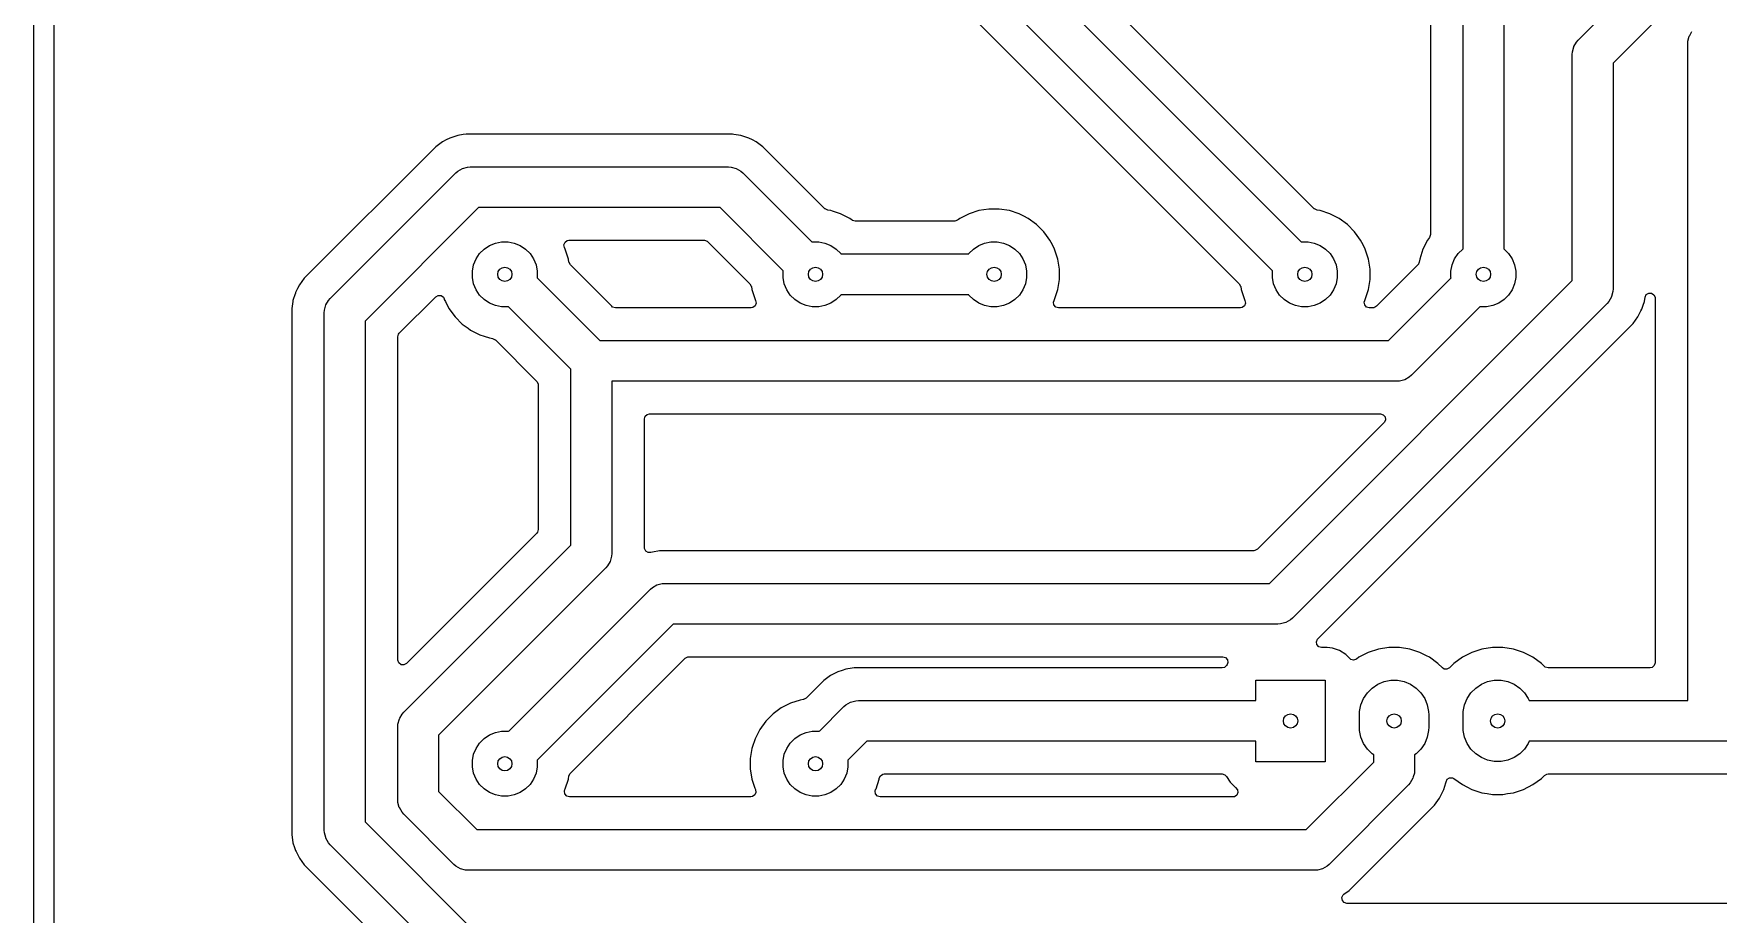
# Model space of a CAD drawing. Extents: x 20 to 124, y -124 to -20.
# Drawn here: x 20 to 61.31, y -100.66 to -79.07 of the extents above; entities that cross this region are included whole.
import ezdxf

# ---------------------------------------------------------------- set-up
doc = ezdxf.new("R2010")
doc.units = 0
doc.layers.add('BLACK', color=7, linetype='CONTINUOUS')
doc.layers.add('WHITE', color=7, linetype='CONTINUOUS')

msp = doc.modelspace()

# ---------------------------------------------------------------- linework, layer by layer
at = {"layer": 'BLACK', "linetype": 'CONTINUOUS'}
for p, q in [((20.5005, -85.810248), (20.5005, -20.6245)), ((57.878847, -79.228747), (70.301147, -66.806447)), ((70.568789, -67.953016), (58.7324, -79.789406)), ((54.2534, -75.488249), (54.2534, -83.996761)), ((55.0539, -84.34657), (55.0539, -75.5906)), ((56.0539, -75.797706), (56.0539, -84.34657)), ((51.405307, -83.362223), (45.298619, -77.255534)), ((44.4618, -77.550793), (51.086622, -84.175615)), ((50.379515, -84.882722), (43.608247, -78.111453)), ((42.969836, -78.605121), (49.566123, -85.201407)), ((57.772074, -79.388163), (57.835723, -79.277919)), ((57.835723, -79.277919), (57.835738, -79.277903)), ((57.835738, -79.277903), (57.878847, -79.228747)), ((60.5642, -79.3229), (60.568477, -79.257652)), ((60.5642, -95.42), (60.5642, -79.3229)), ((60.568477, -79.257637), (60.60226, -79.131558)), ((60.568477, -79.257652), (60.568477, -79.257637)), ((60.60226, -79.131558), (60.613752, -79.111653)), ((60.613752, -79.111653), (60.667523, -79.018519)), ((57.7324, -79.5823), (57.736677, -79.517052)), ((57.7324, -85.122093), (57.7324, -79.5823)), ((57.736677, -79.517037), (57.77046, -79.390958)), ((57.736677, -79.517052), (57.736677, -79.517037)), ((57.77046, -79.390958), (57.772074, -79.388163)), ((58.7324, -79.789406), (58.7324, -85.3292)), ((30.023888, -81.722413), (29.858278, -81.842736)), ((30.115085, -81.675946), (30.023888, -81.722413)), ((30.206274, -81.629482), (30.115084, -81.675945)), ((30.115084, -81.675945), (30.115085, -81.675946)), ((30.250852, -81.614997), (30.206274, -81.629482)), ((30.303623, -81.597851), (30.250852, -81.614997)), ((30.400963, -81.566223), (30.303623, -81.59785)), ((30.303623, -81.59785), (30.303623, -81.597851)), ((30.535753, -81.544874), (30.400963, -81.566223)), ((30.603148, -81.5342), (30.535753, -81.544874)), ((30.807852, -81.5342), (30.603148, -81.5342)), ((37.140952, -81.5342), (30.807852, -81.5342)), ((37.168595, -81.538578), (37.140952, -81.5342)), ((37.343135, -81.566222), (37.168595, -81.538578)), ((37.416603, -81.590094), (37.343135, -81.566222)), ((37.440476, -81.597851), (37.416603, -81.590094)), ((37.491115, -81.614304), (37.440476, -81.597851)), ((37.537823, -81.629481), (37.491115, -81.614304)), ((37.629012, -81.675945), (37.537823, -81.629481)), ((37.629014, -81.675946), (37.629012, -81.675945)), ((37.720211, -81.722413), (37.629014, -81.675946)), ((37.885819, -81.842734), (37.720211, -81.722413)), ((29.858278, -81.842736), (26.635636, -85.065378)), ((37.885821, -81.842736), (37.885819, -81.842734)), ((39.405308, -83.362223), (37.885821, -81.842736)), ((27.274047, -85.559047), (30.351947, -82.481147)), ((30.351947, -82.481147), (30.401103, -82.438038)), ((30.401103, -82.438038), (30.401119, -82.438023)), ((30.401119, -82.438023), (30.514158, -82.37276)), ((30.514158, -82.37276), (30.640237, -82.338977)), ((30.640237, -82.338977), (30.640252, -82.338977)), ((30.640252, -82.338977), (30.7055, -82.3347)), ((30.7055, -82.3347), (37.0386, -82.3347)), ((37.0386, -82.3347), (37.103848, -82.338977)), ((37.103848, -82.338977), (37.103863, -82.338977)), ((37.103863, -82.338977), (37.229942, -82.37276)), ((37.229942, -82.37276), (37.342981, -82.438023)), ((37.342981, -82.438023), (37.342996, -82.438038)), ((37.342996, -82.438038), (37.392153, -82.481147)), ((37.392153, -82.481147), (39.086621, -84.175615)), ((30.912606, -83.3347), (28.1276, -86.119706)), ((36.831494, -83.3347), (30.912606, -83.3347)), ((38.379515, -84.882721), (36.831494, -83.3347)), ((39.410455, -83.367085), (39.405308, -83.362223)), ((39.473589, -83.397015), (39.410455, -83.367085)), ((39.548683, -83.408909), (39.473589, -83.397015)), ((39.594118, -83.423672), (39.548683, -83.408909)), ((39.788279, -83.486759), (39.594118, -83.423672)), ((43.179114, -83.40891), (42.939516, -83.48676)), ((43.303526, -83.389205), (43.179114, -83.40891)), ((43.427938, -83.3695), (43.303526, -83.389205)), ((43.679862, -83.3695), (43.427938, -83.3695)), ((43.928679, -83.408909), (43.679862, -83.3695)), ((43.928685, -83.40891), (43.928679, -83.408909)), ((44.168283, -83.48676), (43.928685, -83.40891)), ((51.410454, -83.367085), (51.405307, -83.362223)), ((51.473589, -83.397015), (51.410454, -83.367085)), ((51.548683, -83.408909), (51.473589, -83.397015)), ((51.548685, -83.40891), (51.548683, -83.408909)), ((51.788279, -83.486759), (51.548685, -83.40891)), ((40.012745, -83.60113), (39.788279, -83.486759)), ((40.074262, -83.645824), (40.012745, -83.60113)), ((40.080099, -83.649815), (40.074262, -83.645824)), ((40.147138, -83.6695), (40.080099, -83.649815)), ((42.580662, -83.6695), (40.147138, -83.6695)), ((42.587742, -83.669298), (42.580662, -83.6695)), ((42.653546, -83.645818), (42.587742, -83.669298)), ((42.676701, -83.628995), (42.653546, -83.645818)), ((42.715054, -83.60113), (42.676701, -83.628995)), ((42.939516, -83.48676), (42.715054, -83.60113)), ((44.283565, -83.5455), (44.168283, -83.48676)), ((44.392745, -83.60113), (44.283565, -83.5455)), ((44.392747, -83.601131), (44.392745, -83.60113)), ((44.392748, -83.601132), (44.392747, -83.601131)), ((44.596549, -83.749201), (44.392748, -83.601132)), ((44.596554, -83.749205), (44.596549, -83.749201)), ((44.774694, -83.927345), (44.596554, -83.749205)), ((52.012745, -83.60113), (51.788279, -83.486759)), ((52.012747, -83.601131), (52.012745, -83.60113)), ((52.012748, -83.601132), (52.012747, -83.601131)), ((52.216549, -83.749201), (52.012748, -83.601132)), ((52.216554, -83.749205), (52.216549, -83.749201)), ((52.394694, -83.927345), (52.216554, -83.749205)), ((31.046385, -84.351592), (31.176783, -84.264463)), ((31.176783, -84.264463), (31.321672, -84.204448)), ((31.321672, -84.204448), (31.475486, -84.173852)), ((31.475486, -84.173852), (31.632314, -84.173852)), ((31.632314, -84.173852), (31.786128, -84.204448)), ((31.786128, -84.204448), (31.931017, -84.264463)), ((31.931017, -84.264463), (32.061415, -84.351592)), ((33.0038, -84.246825), (33.030076, -84.182085)), ((33.016696, -84.315495), (33.0038, -84.246825)), ((33.030076, -84.182085), (33.087183, -84.141828)), ((33.087183, -84.141828), (33.127181, -84.1352)), ((33.127181, -84.1352), (36.448553, -84.1352)), ((36.448553, -84.1352), (36.515592, -84.154885)), ((36.515592, -84.154885), (36.536234, -84.171519)), ((36.536234, -84.171519), (37.566123, -85.201408)), ((39.086621, -84.175615), (39.095486, -84.173852)), ((39.095486, -84.173852), (39.252314, -84.173852)), ((39.252314, -84.173852), (39.406128, -84.204448)), ((39.406128, -84.204448), (39.551017, -84.264463)), ((39.551017, -84.264463), (39.681415, -84.351592)), ((43.046385, -84.351592), (43.176783, -84.264463)), ((43.176783, -84.264463), (43.321672, -84.204448)), ((43.321672, -84.204448), (43.475486, -84.173852)), ((43.475486, -84.173852), (43.632314, -84.173852)), ((43.632314, -84.173852), (43.786128, -84.204448)), ((43.786128, -84.204448), (43.931017, -84.264463)), ((43.931017, -84.264463), (44.061415, -84.351592)), ((44.774698, -83.92735), (44.774694, -83.927345)), ((44.839135, -84.016041), (44.774698, -83.92735)), ((44.92277, -84.131155), (44.839135, -84.016041)), ((44.981707, -84.246825), (44.92277, -84.131155)), ((45.037139, -84.355616), (44.981707, -84.246825)), ((51.086622, -84.175615), (51.095486, -84.173852)), ((51.095486, -84.173852), (51.252314, -84.173852)), ((51.252314, -84.173852), (51.406128, -84.204448)), ((51.406128, -84.204448), (51.551017, -84.264463)), ((51.551017, -84.264463), (51.681415, -84.351592)), ((52.394698, -83.92735), (52.394694, -83.927345)), ((52.459135, -84.016041), (52.394698, -83.92735)), ((52.54277, -84.131155), (52.459135, -84.016041)), ((52.601707, -84.246825), (52.54277, -84.131155)), ((52.657139, -84.355616), (52.601707, -84.246825)), ((54.185032, -84.131151), (54.07066, -84.355618)), ((54.229718, -84.069646), (54.185032, -84.131151)), ((54.233715, -84.0638), (54.229718, -84.069646)), ((54.2534, -83.996761), (54.233715, -84.0638)), ((30.788348, -84.737772), (30.848363, -84.592883)), ((30.848363, -84.592883), (30.935492, -84.462485)), ((30.935492, -84.462485), (31.046385, -84.351592)), ((32.061415, -84.351592), (32.172308, -84.462485)), ((32.172308, -84.462485), (32.259437, -84.592883)), ((32.259437, -84.592883), (32.319452, -84.737772)), ((33.037141, -84.355621), (33.016696, -84.315495)), ((33.100112, -84.549428), (33.037141, -84.355621)), ((33.11499, -84.595214), (33.100112, -84.549428)), ((33.126883, -84.670306), (33.11499, -84.595214)), ((33.12819, -84.677267), (33.126883, -84.670306)), ((33.161675, -84.73859), (33.12819, -84.677267)), ((39.681415, -84.351592), (39.792308, -84.462485)), ((39.792308, -84.462485), (39.797329, -84.47)), ((39.797329, -84.47), (42.930471, -84.47)), ((42.930471, -84.47), (42.935492, -84.462485)), ((42.935492, -84.462485), (43.046385, -84.351592)), ((44.061415, -84.351592), (44.172308, -84.462485)), ((44.172308, -84.462485), (44.259437, -84.592883)), ((44.259437, -84.592883), (44.319452, -84.737772)), ((45.037139, -84.355618), (45.037139, -84.355616)), ((45.037141, -84.355621), (45.037139, -84.355618)), ((45.11499, -84.595215), (45.037141, -84.355621)), ((45.1544, -84.844038), (45.11499, -84.595215)), ((51.681415, -84.351592), (51.792308, -84.462485)), ((51.792308, -84.462485), (51.879437, -84.592883)), ((51.879437, -84.592883), (51.939452, -84.737772)), ((52.657139, -84.355618), (52.657139, -84.355616)), ((52.657141, -84.355621), (52.657139, -84.355618)), ((52.73499, -84.595215), (52.657141, -84.355621)), ((52.7744, -84.844038), (52.73499, -84.595215)), ((53.980915, -84.670309), (53.950985, -84.733443)), ((53.992809, -84.595217), (53.980915, -84.670309)), ((54.07066, -84.355618), (53.992809, -84.595217)), ((54.788348, -84.737772), (54.848363, -84.592883)), ((54.848363, -84.592883), (54.935492, -84.462485)), ((54.935492, -84.462485), (55.046385, -84.351592)), ((55.046385, -84.351592), (55.0539, -84.34657)), ((56.0539, -84.34657), (56.061415, -84.351592)), ((56.061415, -84.351592), (56.172308, -84.462485)), ((56.172308, -84.462485), (56.259437, -84.592883)), ((56.259437, -84.592883), (56.319452, -84.737772)), ((26.635636, -85.065378), (26.515313, -85.230988)), ((30.757752, -84.891586), (30.788348, -84.737772)), ((30.757752, -85.048414), (30.757752, -84.891586)), ((30.788348, -85.202228), (30.757752, -85.048414)), ((32.319452, -84.737772), (32.350048, -84.891586)), ((32.350048, -85.048414), (32.348284, -85.057278)), ((32.348284, -85.057278), (33.882607, -86.5916)), ((32.350048, -84.891586), (32.350048, -85.048414)), ((34.177866, -85.754781), (33.161675, -84.73859)), ((38.377752, -84.891586), (38.379515, -84.882721)), ((38.377752, -85.048414), (38.377752, -84.891586)), ((38.408348, -85.202228), (38.377752, -85.048414)), ((44.319452, -84.737772), (44.350048, -84.891586)), ((44.350048, -85.048414), (44.319452, -85.202228)), ((44.350048, -84.891586), (44.350048, -85.048414)), ((45.11499, -85.344785), (45.1544, -85.095962)), ((45.1544, -85.095962), (45.1544, -84.844038)), ((50.377752, -84.891586), (50.379515, -84.882722)), ((50.377752, -85.048414), (50.377752, -84.891586)), ((50.408348, -85.202228), (50.377752, -85.048414)), ((51.939452, -84.737772), (51.970048, -84.891586)), ((51.970048, -85.048414), (51.939452, -85.202228)), ((51.970048, -84.891586), (51.970048, -85.048414)), ((52.73499, -85.344785), (52.7744, -85.095962)), ((52.7744, -85.095962), (52.7744, -84.844038)), ((53.946123, -84.73859), (52.929934, -85.754781)), ((53.225194, -86.5916), (54.759515, -85.057278)), ((53.950985, -84.733443), (53.946123, -84.73859)), ((54.757752, -84.891586), (54.788348, -84.737772)), ((54.757752, -85.048414), (54.757752, -84.891586)), ((54.759515, -85.057278), (54.757752, -85.048414)), ((56.319452, -84.737772), (56.350048, -84.891586)), ((56.350048, -85.048414), (56.319452, -85.202228)), ((56.350048, -84.891586), (56.350048, -85.048414)), ((26.404237, -85.469219), (26.366818, -85.584383)), ((26.416837, -85.43044), (26.404237, -85.469219)), ((26.422381, -85.413376), (26.416837, -85.43044)), ((26.469501, -85.3209), (26.422381, -85.413376)), ((26.515313, -85.230988), (26.469501, -85.3209)), ((28.964414, -86.414969), (29.859977, -85.519406)), ((29.859977, -85.519406), (29.921298, -85.485923)), ((29.921298, -85.485923), (29.990989, -85.490907)), ((29.990989, -85.490907), (30.046923, -85.532779)), ((30.848363, -85.347117), (30.788348, -85.202228)), ((30.935492, -85.477515), (30.848363, -85.347117)), ((31.046385, -85.588408), (30.935492, -85.477515)), ((37.566123, -85.201408), (37.599608, -85.262731)), ((37.599608, -85.262731), (37.600915, -85.269689)), ((37.600915, -85.269689), (37.612809, -85.344783)), ((37.612809, -85.344783), (37.69066, -85.584383)), ((38.468363, -85.347117), (38.408348, -85.202228)), ((38.555492, -85.477515), (38.468363, -85.347117)), ((38.666385, -85.588408), (38.555492, -85.477515)), ((39.792308, -85.477515), (39.681415, -85.588408)), ((39.797329, -85.47), (39.792308, -85.477515)), ((42.930471, -85.47), (39.797329, -85.47)), ((42.935492, -85.477515), (42.930471, -85.47)), ((43.046385, -85.588408), (42.935492, -85.477515)), ((44.172308, -85.477515), (44.061415, -85.588408)), ((44.259437, -85.347117), (44.172308, -85.477515)), ((44.319452, -85.202228), (44.259437, -85.347117)), ((45.037141, -85.584379), (45.11499, -85.344785)), ((49.566123, -85.201407), (49.599608, -85.26273)), ((49.599608, -85.26273), (49.600915, -85.269689)), ((49.600915, -85.269689), (49.612809, -85.344782)), ((49.612809, -85.344782), (49.69066, -85.584383)), ((50.307794, -92.5467), (57.7324, -85.122093)), ((50.468363, -85.347117), (50.408348, -85.202228)), ((50.555492, -85.477515), (50.468363, -85.347117)), ((50.666385, -85.588408), (50.555492, -85.477515)), ((51.792308, -85.477515), (51.681415, -85.588408)), ((51.879437, -85.347117), (51.792308, -85.477515)), ((51.939452, -85.202228), (51.879437, -85.347117)), ((52.657141, -85.584379), (52.73499, -85.344785)), ((56.172308, -85.477515), (56.061415, -85.588408)), ((56.259437, -85.347117), (56.172308, -85.477515)), ((56.319452, -85.202228), (56.259437, -85.347117)), ((58.695578, -85.515923), (58.69434, -85.520542)), ((58.728123, -85.394463), (58.695578, -85.515923)), ((58.7324, -85.3292), (58.728123, -85.394447)), ((58.728123, -85.394447), (58.728123, -85.394463)), ((59.517227, -85.530505), (59.547156, -85.467371)), ((59.547156, -85.467371), (59.606468, -85.43044)), ((59.606468, -85.43044), (59.67633, -85.431438)), ((59.67633, -85.431438), (59.734563, -85.470048)), ((59.734563, -85.470048), (59.762677, -85.534011)), ((20.5005, -123.3755), (20.5005, -85.810248)), ((26.355057, -85.633734), (26.3271, -85.810248)), ((26.3271, -85.810248), (26.3271, -98.702751)), ((26.359122, -85.608069), (26.355057, -85.633734)), ((26.366818, -85.584383), (26.359122, -85.608069)), ((27.1276, -85.9126), (27.131877, -85.847352)), ((27.1276, -98.6004), (27.1276, -85.9126)), ((27.131877, -85.847337), (27.16566, -85.721258)), ((27.131877, -85.847352), (27.131877, -85.847337)), ((27.16566, -85.721258), (27.167188, -85.718611)), ((27.167188, -85.718611), (27.230923, -85.608219)), ((27.230923, -85.608219), (27.230938, -85.608203)), ((27.230938, -85.608203), (27.274047, -85.559047)), ((30.046923, -85.532779), (30.065585, -85.568766)), ((30.065585, -85.568766), (30.070658, -85.584378)), ((30.070658, -85.584378), (30.095807, -85.633735)), ((30.095807, -85.633735), (30.175988, -85.7911)), ((30.175988, -85.7911), (30.185032, -85.808848)), ((30.185032, -85.808848), (30.333101, -86.012649)), ((31.176783, -85.675537), (31.046385, -85.588408)), ((31.321672, -85.735552), (31.176783, -85.675537)), ((31.475486, -85.766148), (31.321672, -85.735552)), ((31.632314, -85.766148), (31.475486, -85.766148)), ((31.641178, -85.764384), (31.632314, -85.766148)), ((33.1755, -87.298706), (31.641178, -85.764384)), ((34.198508, -85.771415), (34.177866, -85.754781)), ((34.265547, -85.7911), (34.198508, -85.771415)), ((37.593639, -85.7911), (34.265547, -85.7911)), ((37.633638, -85.784471), (37.593639, -85.7911)), ((37.690744, -85.744214), (37.633638, -85.784471)), ((37.69066, -85.584383), (37.704123, -85.610804)), ((37.71702, -85.679473), (37.690744, -85.744214)), ((37.704123, -85.610804), (37.71702, -85.679473)), ((38.796783, -85.675537), (38.666385, -85.588408)), ((38.941672, -85.735552), (38.796783, -85.675537)), ((39.095486, -85.766148), (38.941672, -85.735552)), ((39.252314, -85.766148), (39.095486, -85.766148)), ((39.406128, -85.735552), (39.252314, -85.766148)), ((39.551017, -85.675537), (39.406128, -85.735552)), ((39.681415, -85.588408), (39.551017, -85.675537)), ((43.176783, -85.675537), (43.046385, -85.588408)), ((43.321672, -85.735552), (43.176783, -85.675537)), ((43.475486, -85.766148), (43.321672, -85.735552)), ((43.632314, -85.766148), (43.475486, -85.766148)), ((43.786128, -85.735552), (43.632314, -85.766148)), ((43.931017, -85.675537), (43.786128, -85.735552)), ((44.061415, -85.588408), (43.931017, -85.675537)), ((45.011423, -85.649453), (45.023677, -85.610804)), ((45.021367, -85.718611), (45.011423, -85.649453)), ((45.067122, -85.771415), (45.021367, -85.718611)), ((45.023677, -85.610804), (45.037138, -85.584385)), ((45.037138, -85.584385), (45.037139, -85.584383)), ((45.037139, -85.584383), (45.037141, -85.584379)), ((45.134161, -85.7911), (45.067122, -85.771415)), ((49.593639, -85.7911), (45.134161, -85.7911)), ((49.633638, -85.784471), (49.593639, -85.7911)), ((49.690744, -85.744214), (49.633638, -85.784471)), ((49.69066, -85.584383), (49.704123, -85.610804)), ((49.71702, -85.679473), (49.690744, -85.744214)), ((49.704123, -85.610804), (49.71702, -85.679473)), ((50.796783, -85.675537), (50.666385, -85.588408)), ((50.941672, -85.735552), (50.796783, -85.675537)), ((58.585953, -85.682754), (50.868453, -93.400253)), ((51.095486, -85.766148), (50.941672, -85.735552)), ((51.252314, -85.766148), (51.095486, -85.766148)), ((51.406128, -85.735552), (51.252314, -85.766148)), ((51.551017, -85.675537), (51.406128, -85.735552)), ((51.681415, -85.588408), (51.551017, -85.675537)), ((52.631423, -85.649453), (52.643677, -85.610804)), ((52.641367, -85.718611), (52.631423, -85.649453)), ((52.687122, -85.771415), (52.641367, -85.718611)), ((52.643677, -85.610804), (52.657138, -85.584385)), ((52.657138, -85.584385), (52.657139, -85.584383)), ((52.657139, -85.584383), (52.657141, -85.584379)), ((52.754161, -85.7911), (52.687122, -85.771415)), ((52.842253, -85.7911), (52.754161, -85.7911)), ((52.868611, -85.788266), (52.842253, -85.7911)), ((52.870987, -85.786968), (52.868611, -85.788266)), ((52.877188, -85.786077), (52.870987, -85.786968)), ((52.903006, -85.769484), (52.877188, -85.786077)), ((52.929934, -85.754781), (52.903006, -85.769484)), ((55.466621, -85.764384), (53.785853, -87.445153)), ((55.475486, -85.766148), (55.466621, -85.764384)), ((55.632314, -85.766148), (55.475486, -85.766148)), ((55.786128, -85.735552), (55.632314, -85.766148)), ((55.931017, -85.675537), (55.786128, -85.735552)), ((56.061415, -85.588408), (55.931017, -85.675537)), ((58.629068, -85.633589), (58.585953, -85.682754)), ((58.629077, -85.633581), (58.629068, -85.633589)), ((58.69434, -85.520542), (58.629077, -85.633581)), ((59.344687, -86.010811), (59.418227, -85.86648)), ((59.418227, -85.86648), (59.43762, -85.828419)), ((59.43762, -85.828419), (59.470919, -85.725934)), ((59.470919, -85.725934), (59.500877, -85.633735)), ((59.500877, -85.633735), (59.517227, -85.530505)), ((59.762677, -85.534011), (59.7637, -85.549904)), ((59.7637, -85.549904), (59.7637, -94.4955)), ((28.1276, -86.119706), (28.1276, -98.393293)), ((30.333101, -86.012649), (30.333105, -86.012654)), ((30.333105, -86.012654), (30.511244, -86.190793)), ((30.511244, -86.190793), (30.51125, -86.190798)), ((30.51125, -86.190798), (30.653547, -86.294182)), ((30.653547, -86.294182), (30.715055, -86.33887)), ((30.715055, -86.33887), (30.830486, -86.397685)), ((55.226886, -90.173899), (59.224366, -86.176419)), ((59.224366, -86.176419), (59.344687, -86.010811)), ((28.9281, -86.502646), (28.947785, -86.435607)), ((28.9281, -94.424653), (28.9281, -86.502646)), ((28.947785, -86.435607), (28.964414, -86.414969)), ((30.830486, -86.397685), (30.939516, -86.453239)), ((30.939516, -86.453239), (30.939518, -86.453239)), ((30.939518, -86.453239), (30.939521, -86.453241)), ((30.939521, -86.453241), (31.050453, -86.489285)), ((31.050453, -86.489285), (31.179114, -86.53109)), ((31.179114, -86.53109), (31.218339, -86.537302)), ((31.218339, -86.537302), (31.254206, -86.542983)), ((31.254206, -86.542983), (31.317341, -86.572912)), ((31.317341, -86.572912), (31.32249, -86.577775)), ((31.32249, -86.577775), (32.338681, -87.593966)), ((33.882607, -86.5916), (53.225194, -86.5916)), ((33.1755, -91.608693), (33.1755, -87.298706)), ((53.623642, -87.55354), (53.497563, -87.587323)), ((53.736681, -87.488277), (53.623642, -87.55354)), ((53.736696, -87.488261), (53.736681, -87.488277)), ((53.785853, -87.445153), (53.736696, -87.488261)), ((32.338681, -87.593966), (32.372166, -87.655289)), ((32.372166, -87.655289), (32.375, -87.681647)), ((32.375, -87.681647), (32.375, -91.225753)), ((53.4323, -87.5916), (34.1755, -87.5916)), ((34.1755, -87.5916), (34.1755, -91.8158)), ((53.497548, -87.587323), (53.4323, -87.5916)), ((53.497563, -87.587323), (53.497548, -87.587323)), ((34.995685, -88.449061), (35.048489, -88.403306)), ((35.048489, -88.403306), (35.1, -88.3921)), ((35.1, -88.3921), (53.030953, -88.3921)), ((53.030953, -88.3921), (53.097992, -88.411785)), ((53.097992, -88.411785), (53.143747, -88.464589)), ((34.976, -88.5161), (34.995685, -88.449061)), ((34.976, -91.671451), (34.976, -88.5161)), ((53.118634, -88.603781), (50.012534, -91.709881)), ((53.124666, -88.597303), (53.118634, -88.603781)), ((53.153691, -88.533747), (53.124666, -88.597303)), ((53.143747, -88.464589), (53.153691, -88.533747)), ((51.492966, -93.907819), (55.226886, -90.173899)), ((32.355315, -91.292792), (32.338681, -91.313434)), ((32.375, -91.225753), (32.355315, -91.292792)), ((29.075747, -95.708447), (33.1755, -91.608693)), ((32.338681, -91.313434), (29.139781, -94.512334)), ((34.977816, -91.692594), (34.976, -91.671451)), ((35.008643, -91.755295), (34.977816, -91.692594)), ((50.012534, -91.709881), (49.951211, -91.743366)), ((34.072169, -92.120188), (34.029054, -92.169353)), ((34.072177, -92.120181), (34.072169, -92.120188)), ((34.13744, -92.007142), (34.072177, -92.120181)), ((34.144579, -91.980498), (34.13744, -92.007142)), ((34.171223, -91.881063), (34.144579, -91.980498)), ((34.1755, -91.8158), (34.171223, -91.881047)), ((34.171223, -91.881047), (34.171223, -91.881063)), ((35.068475, -91.791377), (35.008643, -91.755295)), ((35.138316, -91.789383), (35.068475, -91.791377)), ((35.172665, -91.778222), (35.138316, -91.789383)), ((35.347204, -91.750578), (35.172665, -91.778222)), ((35.374848, -91.7462), (35.347204, -91.750578)), ((35.579552, -91.7462), (35.374848, -91.7462)), ((49.924853, -91.7462), (35.579552, -91.7462)), ((49.951211, -91.743366), (49.924853, -91.7462)), ((34.029054, -92.169353), (29.9293, -96.269106)), ((31.641178, -96.175615), (35.123647, -92.693147)), ((35.123647, -92.693147), (35.17281, -92.650031)), ((35.17281, -92.650031), (35.172819, -92.650023)), ((35.172819, -92.650023), (35.285858, -92.58476)), ((35.285858, -92.58476), (35.411937, -92.550977)), ((35.411937, -92.550977), (35.411952, -92.550977)), ((35.411952, -92.550977), (35.4772, -92.5467)), ((35.4772, -92.5467), (50.307794, -92.5467)), ((35.684306, -93.5467), (32.348284, -96.882721)), ((50.5149, -93.5467), (35.684306, -93.5467)), ((50.580148, -93.542423), (50.5149, -93.5467)), ((50.580163, -93.542423), (50.580148, -93.542423)), ((50.706242, -93.50864), (50.580163, -93.542423)), ((50.819281, -93.443377), (50.706242, -93.50864)), ((50.819296, -93.443361), (50.819281, -93.443377)), ((50.868453, -93.400253), (50.819296, -93.443361)), ((51.457909, -93.977853), (51.486934, -93.914297)), ((51.467853, -94.047011), (51.457909, -93.977853)), ((51.513608, -94.099815), (51.467853, -94.047011)), ((51.486934, -93.914297), (51.492966, -93.907819)), ((51.580647, -94.1195), (51.513608, -94.099815)), ((51.718854, -94.1195), (51.580647, -94.1195)), ((51.71886, -94.1195), (51.718854, -94.1195)), ((51.853149, -94.13463), (51.71886, -94.1195)), ((51.853154, -94.134631), (51.853149, -94.13463)), ((52.023423, -94.194211), (51.853154, -94.134631)), ((52.176162, -94.290184), (52.023423, -94.194211)), ((52.977406, -94.16014), (52.730323, -94.240422)), ((53.233998, -94.1195), (52.977406, -94.16014)), ((53.234003, -94.1195), (53.233998, -94.1195)), ((53.493797, -94.1195), (53.234003, -94.1195)), ((53.493802, -94.1195), (53.493797, -94.1195)), ((53.750393, -94.16014), (53.493802, -94.1195)), ((53.997476, -94.240422), (53.750393, -94.16014)), ((55.517406, -94.16014), (55.270323, -94.240422)), ((55.773998, -94.1195), (55.517406, -94.16014)), ((55.774003, -94.1195), (55.773998, -94.1195)), ((56.033797, -94.1195), (55.774003, -94.1195)), ((56.033802, -94.1195), (56.033797, -94.1195)), ((56.290393, -94.16014), (56.033802, -94.1195)), ((56.537476, -94.240422), (56.290393, -94.16014)), ((28.928416, -94.433499), (28.9281, -94.424653)), ((28.952833, -94.498963), (28.928416, -94.433499)), ((29.008766, -94.540835), (28.952833, -94.498963)), ((29.078458, -94.545819), (29.008766, -94.540835)), ((29.139781, -94.512334), (29.078458, -94.545819)), ((33.161657, -97.201426), (35.979566, -94.383519)), ((35.979566, -94.383519), (36.040889, -94.350034)), ((36.040889, -94.350034), (36.067247, -94.3472)), ((36.067247, -94.3472), (49.164044, -94.3472)), ((49.201438, -94.607762), (49.148776, -94.6195)), ((49.164044, -94.3472), (49.231083, -94.366885)), ((49.253771, -94.56147), (49.201438, -94.607762)), ((49.231083, -94.366885), (49.276838, -94.419689)), ((49.269039, -94.53717), (49.253771, -94.56147)), ((49.286782, -94.488847), (49.269039, -94.53717)), ((49.276838, -94.419689), (49.286782, -94.488847)), ((52.276554, -94.390576), (52.176162, -94.290184)), ((52.303259, -94.410867), (52.276554, -94.390576)), ((52.371313, -94.426693), (52.303259, -94.410867)), ((52.437119, -94.403214), (52.371313, -94.426693)), ((52.498846, -94.358367), (52.437119, -94.403214)), ((52.730323, -94.240422), (52.498846, -94.358367)), ((54.156664, -94.321534), (53.997476, -94.240422)), ((54.228951, -94.358366), (54.156664, -94.321534)), ((54.228953, -94.358367), (54.228951, -94.358366)), ((54.228954, -94.358368), (54.228953, -94.358367)), ((54.439125, -94.511066), (54.228954, -94.358368)), ((54.439131, -94.511071), (54.439125, -94.511066)), ((54.546219, -94.618159), (54.439131, -94.511071)), ((54.828668, -94.511071), (54.721581, -94.618159)), ((54.828674, -94.511066), (54.828668, -94.511071)), ((55.038845, -94.358368), (54.828674, -94.511066)), ((55.270323, -94.240422), (55.038845, -94.358368)), ((56.696664, -94.321534), (56.537476, -94.240422)), ((56.768951, -94.358366), (56.696664, -94.321534)), ((56.768953, -94.358367), (56.768951, -94.358366)), ((56.768954, -94.358368), (56.768953, -94.358367)), ((56.979125, -94.511066), (56.768954, -94.358368)), ((56.979131, -94.511071), (56.979125, -94.511066)), ((57.051241, -94.583181), (56.979131, -94.511071)), ((57.071883, -94.599815), (57.051241, -94.583181)), ((57.138922, -94.6195), (57.071883, -94.599815)), ((59.691211, -94.608294), (59.6397, -94.6195)), ((59.744015, -94.562539), (59.691211, -94.608294)), ((59.7637, -94.4955), (59.744015, -94.562539)), ((39.376682, -94.928032), (38.94249, -95.362223)), ((39.376687, -94.928028), (39.376682, -94.928032)), ((39.542278, -94.80772), (39.376687, -94.928028)), ((39.542287, -94.807714), (39.542278, -94.80772)), ((39.685912, -94.734534), (39.542287, -94.807714)), ((39.724679, -94.714781), (39.685911, -94.734533)), ((39.685911, -94.734533), (39.685912, -94.734534)), ((39.724681, -94.71478), (39.724679, -94.71478)), ((39.724679, -94.71478), (39.724679, -94.714781)), ((39.826552, -94.68168), (39.724681, -94.71478)), ((39.919367, -94.651522), (39.826552, -94.681679)), ((39.826552, -94.681679), (39.826552, -94.68168)), ((39.919368, -94.651522), (39.919367, -94.651522)), ((40.074679, -94.626923), (39.919368, -94.651522)), ((40.121548, -94.6195), (40.074679, -94.626923)), ((40.326251, -94.6195), (40.121548, -94.6195)), ((49.148776, -94.6195), (40.326251, -94.6195)), ((49.9739, -95.42), (49.9739, -94.92)), ((49.9739, -94.92), (51.6739, -94.92)), ((51.6739, -94.92), (51.6739, -96.92)), ((52.824666, -95.112941), (52.963213, -95.020367)), ((52.963213, -95.020367), (53.117158, -94.956601)), ((53.117158, -94.956601), (53.280585, -94.924093)), ((53.280585, -94.924093), (53.447215, -94.924093)), ((53.447215, -94.924093), (53.610642, -94.956601)), ((53.610642, -94.956601), (53.764587, -95.020367)), ((53.764587, -95.020367), (53.903134, -95.112941)), ((54.590566, -94.64666), (54.546219, -94.618159)), ((54.660258, -94.651644), (54.590566, -94.64666)), ((54.721581, -94.618159), (54.660258, -94.651644)), ((55.364666, -95.112941), (55.503213, -95.020367)), ((55.503213, -95.020367), (55.657158, -94.956601)), ((55.657158, -94.956601), (55.820585, -94.924093)), ((55.820585, -94.924093), (55.987215, -94.924093)), ((55.987215, -94.924093), (56.150642, -94.956601)), ((56.150642, -94.956601), (56.304587, -95.020367)), ((56.304587, -95.020367), (56.443134, -95.112941)), ((59.6397, -94.6195), (57.138922, -94.6195)), ((38.799117, -95.408909), (38.559518, -95.48676)), ((38.874209, -95.397015), (38.799117, -95.408909)), ((38.881167, -95.395708), (38.874209, -95.397015)), ((38.94249, -95.362223), (38.881167, -95.395708)), ((40.032558, -95.45806), (40.158637, -95.424277)), ((40.158637, -95.424277), (40.158652, -95.424277)), ((40.158652, -95.424277), (40.2239, -95.42)), ((40.2239, -95.42), (49.9739, -95.42)), ((52.550501, -95.523258), (52.614267, -95.369313)), ((52.614267, -95.369313), (52.706841, -95.230766)), ((52.706841, -95.230766), (52.824666, -95.112941)), ((53.903134, -95.112941), (54.020959, -95.230766)), ((54.020959, -95.230766), (54.113533, -95.369313)), ((54.113533, -95.369313), (54.177299, -95.523258)), ((55.090501, -95.523258), (55.154267, -95.369313)), ((55.154267, -95.369313), (55.246841, -95.230766)), ((55.246841, -95.230766), (55.364666, -95.112941)), ((56.443134, -95.112941), (56.560959, -95.230766)), ((56.560959, -95.230766), (56.653533, -95.369313)), ((56.653533, -95.369313), (56.674528, -95.42)), ((56.674528, -95.42), (60.5642, -95.42)), ((28.976552, -95.854737), (29.032623, -95.757619)), ((29.032623, -95.757619), (29.032638, -95.757603)), ((29.032638, -95.757603), (29.075747, -95.708447)), ((38.131245, -95.749205), (37.953105, -95.927345)), ((38.13125, -95.749201), (38.131245, -95.749205)), ((38.335051, -95.601132), (38.13125, -95.749201)), ((38.559518, -95.48676), (38.335051, -95.601132)), ((39.261178, -96.175615), (39.870346, -95.566447)), ((39.870346, -95.566447), (39.91951, -95.523331)), ((39.91951, -95.523331), (39.919519, -95.523323)), ((39.919519, -95.523323), (40.032558, -95.45806)), ((52.5139, -95.77), (52.517993, -95.686685)), ((52.5139, -96.07), (52.5139, -95.77)), ((52.517993, -95.686685), (52.550501, -95.523258)), ((54.177299, -95.523258), (54.209807, -95.686685)), ((54.209807, -95.686685), (54.2139, -95.77)), ((54.2139, -95.77), (54.2139, -96.07)), ((55.0539, -95.77), (55.057993, -95.686685)), ((55.0539, -96.07), (55.0539, -95.77)), ((55.057993, -95.686685), (55.090501, -95.523258)), ((28.9293, -96.062), (28.933577, -95.996752)), ((28.9293, -97.8541), (28.9293, -96.062)), ((28.933577, -95.996737), (28.96736, -95.870658)), ((28.933577, -95.996752), (28.933577, -95.996737)), ((28.96736, -95.870658), (28.976552, -95.854737)), ((31.176783, -96.264463), (31.321672, -96.204448)), ((31.321672, -96.204448), (31.475486, -96.173852)), ((31.475486, -96.173852), (31.632314, -96.173852)), ((31.632314, -96.173852), (31.641178, -96.175615)), ((37.805032, -96.131151), (37.69066, -96.355616)), ((37.953101, -95.92735), (37.805032, -96.131151)), ((37.953105, -95.927345), (37.953101, -95.92735)), ((38.796783, -96.264463), (38.941672, -96.204448)), ((38.941672, -96.204448), (39.095486, -96.173852)), ((39.095486, -96.173852), (39.252314, -96.173852)), ((39.252314, -96.173852), (39.261178, -96.175615)), ((52.517993, -96.153315), (52.5139, -96.07)), ((52.550501, -96.316742), (52.517993, -96.153315)), ((54.209807, -96.153315), (54.177299, -96.316742)), ((54.2139, -96.07), (54.209807, -96.153315)), ((55.057993, -96.153315), (55.0539, -96.07)), ((55.090501, -96.316742), (55.057993, -96.153315)), ((29.9293, -96.269106), (29.9293, -97.646993)), ((30.788348, -96.737772), (30.848363, -96.592883)), ((30.848363, -96.592883), (30.935492, -96.462485)), ((30.935492, -96.462485), (31.046385, -96.351592)), ((31.046385, -96.351592), (31.176783, -96.264463)), ((37.61281, -96.595215), (37.5734, -96.844038)), ((37.621485, -96.568515), (37.61281, -96.595215)), ((37.69066, -96.355616), (37.621485, -96.568515)), ((38.408348, -96.737772), (38.468363, -96.592883)), ((38.468363, -96.592883), (38.555492, -96.462485)), ((38.555492, -96.462485), (38.666385, -96.351592)), ((38.666385, -96.351592), (38.796783, -96.264463)), ((40.431007, -96.42), (39.968284, -96.882721)), ((49.9739, -96.42), (40.431007, -96.42)), ((49.9739, -96.92), (49.9739, -96.42)), ((52.614267, -96.470687), (52.550501, -96.316742)), ((52.706841, -96.609234), (52.614267, -96.470687)), ((52.824666, -96.727059), (52.706841, -96.609234)), ((54.020959, -96.609234), (53.903134, -96.727059)), ((54.113533, -96.470687), (54.020959, -96.609234)), ((54.177299, -96.316742), (54.113533, -96.470687)), ((55.154267, -96.470687), (55.090501, -96.316742)), ((55.246841, -96.609234), (55.154267, -96.470687)), ((55.364666, -96.727059), (55.246841, -96.609234)), ((56.560959, -96.609234), (56.443134, -96.727059)), ((56.653533, -96.470687), (56.560959, -96.609234)), ((56.674528, -96.42), (56.653533, -96.470687)), ((61.0642, -96.42), (56.674528, -96.42)), ((64.454094, -96.42), (61.0642, -96.42)), ((30.757752, -96.891586), (30.788348, -96.737772)), ((30.757752, -97.048414), (30.757752, -96.891586)), ((30.788348, -97.202228), (30.757752, -97.048414)), ((32.350048, -97.048414), (32.319452, -97.202228)), ((32.348284, -96.882721), (32.350048, -96.891586)), ((32.350048, -96.891586), (32.350048, -97.048414)), ((37.5734, -96.844038), (37.5734, -97.095962)), ((38.377752, -96.891586), (38.408348, -96.737772)), ((38.377752, -97.048414), (38.377752, -96.891586)), ((38.408348, -97.202228), (38.377752, -97.048414)), ((39.970048, -97.048414), (39.939452, -97.202228)), ((39.968284, -96.882721), (39.970048, -96.891586)), ((39.970048, -96.891586), (39.970048, -97.048414)), ((51.6739, -96.92), (49.9739, -96.92)), ((51.208394, -98.5826), (52.8639, -96.927093)), ((52.8639, -96.753274), (52.824666, -96.727059)), ((52.8639, -96.927093), (52.8639, -96.753274)), ((53.903134, -96.727059), (53.8639, -96.753274)), ((53.8639, -96.753274), (53.8639, -97.1342)), ((55.503213, -96.819633), (55.364666, -96.727059)), ((55.657158, -96.883399), (55.503213, -96.819633)), ((55.820585, -96.915907), (55.657158, -96.883399)), ((55.987215, -96.915907), (55.820585, -96.915907)), ((56.150642, -96.883399), (55.987215, -96.915907)), ((56.304587, -96.819633), (56.150642, -96.883399)), ((56.443134, -96.727059), (56.304587, -96.819633)), ((30.848363, -97.347117), (30.788348, -97.202228)), ((30.935492, -97.477515), (30.848363, -97.347117)), ((31.046385, -97.588408), (30.935492, -97.477515)), ((32.172308, -97.477515), (32.061415, -97.588408)), ((32.259437, -97.347117), (32.172308, -97.477515)), ((32.319452, -97.202228), (32.259437, -97.347117)), ((33.037141, -97.584379), (33.11499, -97.344785)), ((33.11499, -97.344785), (33.126884, -97.269687)), ((33.126884, -97.269687), (33.156811, -97.206557)), ((33.156811, -97.206557), (33.161657, -97.201426)), ((37.5734, -97.095962), (37.61281, -97.344785)), ((37.61281, -97.344785), (37.686509, -97.571608)), ((38.468363, -97.347117), (38.408348, -97.202228)), ((38.555492, -97.477515), (38.468363, -97.347117)), ((38.666385, -97.588408), (38.555492, -97.477515)), ((39.792308, -97.477515), (39.681415, -97.588408)), ((39.879437, -97.347117), (39.792308, -97.477515)), ((39.939452, -97.202228), (39.879437, -97.347117)), ((40.657141, -97.584379), (40.73499, -97.344785)), ((40.73499, -97.344785), (40.737501, -97.328931)), ((40.737501, -97.328931), (40.738108, -97.3251)), ((40.738108, -97.3251), (40.768038, -97.261966)), ((40.768038, -97.261966), (40.82735, -97.225036)), ((40.82735, -97.225036), (40.860581, -97.2205)), ((40.860581, -97.2205), (49.148776, -97.2205)), ((49.148776, -97.2205), (49.215815, -97.240185)), ((49.215815, -97.240185), (49.253769, -97.278527)), ((49.253769, -97.278527), (49.344084, -97.422262)), ((49.344084, -97.422262), (49.471638, -97.549816)), ((53.717454, -97.487753), (51.769053, -99.436153)), ((53.760569, -97.438588), (53.717454, -97.487753)), ((53.760577, -97.438581), (53.760569, -97.438588)), ((53.82584, -97.325542), (53.760577, -97.438581)), ((53.834562, -97.292989), (53.82584, -97.325542)), ((53.859623, -97.199463), (53.834562, -97.292989)), ((53.8639, -97.1342), (53.859623, -97.199447)), ((53.859623, -97.199447), (53.859623, -97.199463)), ((54.580117, -97.599577), (54.632375, -97.438739)), ((54.632375, -97.438739), (54.632377, -97.438734)), ((54.632377, -97.438734), (54.636576, -97.41222)), ((54.636576, -97.41222), (54.666504, -97.349088)), ((54.666504, -97.349088), (54.725815, -97.312156)), ((54.725815, -97.312156), (54.795678, -97.313152)), ((54.795678, -97.313152), (54.831928, -97.331297)), ((54.831928, -97.331297), (55.038849, -97.481634)), ((55.038849, -97.481634), (55.148212, -97.537357)), ((56.537472, -97.599579), (56.768951, -97.481634)), ((56.768951, -97.481634), (56.979129, -97.328931)), ((56.979129, -97.328931), (57.051241, -97.256819)), ((57.051241, -97.256819), (57.112564, -97.223334)), ((57.112564, -97.223334), (57.138922, -97.2205)), ((57.138922, -97.2205), (60.961848, -97.2205)), ((60.961848, -97.2205), (63.9867, -97.2205)), ((28.933577, -97.919347), (28.9293, -97.8541)), ((29.9293, -97.646993), (30.864907, -98.5826)), ((31.176783, -97.675537), (31.046385, -97.588408)), ((31.321672, -97.735552), (31.176783, -97.675537)), ((31.475486, -97.766148), (31.321672, -97.735552)), ((31.632314, -97.766148), (31.475486, -97.766148)), ((31.786128, -97.735552), (31.632314, -97.766148)), ((31.931017, -97.675537), (31.786128, -97.735552)), ((32.061415, -97.588408), (31.931017, -97.675537)), ((33.016009, -97.640453), (33.028263, -97.601805)), ((33.025953, -97.709611), (33.016009, -97.640453)), ((33.071708, -97.762415), (33.025953, -97.709611)), ((33.028263, -97.601805), (33.037137, -97.584388)), ((33.037137, -97.584388), (33.037139, -97.584383)), ((33.037139, -97.584383), (33.037141, -97.584379)), ((33.138747, -97.7821), (33.071708, -97.762415)), ((37.589053, -97.7821), (33.138747, -97.7821)), ((37.629052, -97.775472), (37.589053, -97.7821)), ((37.686158, -97.735214), (37.629052, -97.775472)), ((37.712434, -97.670474), (37.686158, -97.735214)), ((37.686509, -97.571608), (37.690662, -97.584388)), ((37.690662, -97.584388), (37.699537, -97.601805)), ((37.699537, -97.601805), (37.712434, -97.670474)), ((38.796783, -97.675537), (38.666385, -97.588408)), ((38.941672, -97.735552), (38.796783, -97.675537)), ((39.095486, -97.766148), (38.941672, -97.735552)), ((39.252314, -97.766148), (39.095486, -97.766148)), ((39.406128, -97.735552), (39.252314, -97.766148)), ((39.551017, -97.675537), (39.406128, -97.735552)), ((39.681415, -97.588408), (39.551017, -97.675537)), ((40.636009, -97.640453), (40.648263, -97.601805)), ((40.645953, -97.709611), (40.636009, -97.640453)), ((40.691708, -97.762415), (40.645953, -97.709611)), ((40.648263, -97.601805), (40.657137, -97.584388)), ((40.657137, -97.584388), (40.657139, -97.584383)), ((40.657139, -97.584383), (40.657141, -97.584379)), ((40.758747, -97.7821), (40.691708, -97.762415)), ((49.410902, -97.7821), (40.758747, -97.7821)), ((49.447046, -97.776715), (49.410902, -97.7821)), ((49.505437, -97.738344), (49.447046, -97.776715)), ((49.471638, -97.549816), (49.476876, -97.553107)), ((49.476876, -97.553107), (49.523166, -97.605443)), ((49.533813, -97.674497), (49.505437, -97.738344)), ((49.523166, -97.605443), (49.533813, -97.674497)), ((54.355871, -97.981413), (54.475163, -97.817219)), ((54.475163, -97.817219), (54.476187, -97.81581)), ((54.476187, -97.81581), (54.559851, -97.651611)), ((54.559851, -97.651611), (54.569121, -97.633418)), ((54.569121, -97.633418), (54.580117, -97.599577)), ((55.148212, -97.537357), (55.270323, -97.599577)), ((55.270323, -97.599577), (55.270325, -97.599577)), ((55.270325, -97.599577), (55.270328, -97.599579)), ((55.270328, -97.599579), (55.517407, -97.67986)), ((55.517407, -97.67986), (55.649606, -97.700797)), ((55.649606, -97.700797), (55.773998, -97.7205)), ((55.773998, -97.7205), (55.774003, -97.7205)), ((55.774003, -97.7205), (56.033802, -97.7205)), ((56.033802, -97.7205), (56.147198, -97.702539)), ((56.147198, -97.702539), (56.290393, -97.67986)), ((56.290393, -97.67986), (56.537472, -97.599579)), ((28.933577, -97.919363), (28.933577, -97.919347)), ((28.966039, -98.040511), (28.933577, -97.919363)), ((28.96736, -98.045442), (28.966039, -98.040511)), ((29.032623, -98.158481), (28.96736, -98.045442)), ((29.032638, -98.158496), (29.032623, -98.158481)), ((29.075747, -98.207653), (29.032638, -98.158496)), ((30.304246, -99.436153), (29.075747, -98.207653)), ((52.262719, -100.074566), (54.20405, -98.133232)), ((54.20405, -98.133232), (54.204057, -98.133227)), ((54.204057, -98.133227), (54.211117, -98.126167)), ((54.211117, -98.126167), (54.211119, -98.126166)), ((54.211119, -98.126166), (54.355866, -97.981419)), ((54.355866, -97.981419), (54.355868, -97.981415)), ((54.355868, -97.981415), (54.355871, -97.981413)), ((26.3271, -98.702751), (26.359122, -98.904934)), ((27.131877, -98.665647), (27.1276, -98.6004)), ((27.131877, -98.665663), (27.131877, -98.665647)), ((27.162037, -98.77822), (27.131877, -98.665663)), ((28.1276, -98.393293), (30.927207, -101.1929)), ((30.864907, -98.5826), (51.208394, -98.5826)), ((26.359122, -98.904934), (26.396886, -99.021158)), ((26.396886, -99.021158), (26.42238, -99.099619)), ((26.42238, -99.099619), (26.422381, -99.09962)), ((26.422381, -99.09962), (26.422382, -99.099624)), ((26.422382, -99.099624), (26.434078, -99.122577)), ((26.434078, -99.122577), (26.515313, -99.282011)), ((27.16566, -98.791742), (27.162037, -98.77822)), ((27.230923, -98.904781), (27.16566, -98.791742)), ((27.230938, -98.904796), (27.230923, -98.904781)), ((27.274047, -98.953953), (27.230938, -98.904796)), ((30.366546, -102.046453), (27.274047, -98.953953)), ((26.515313, -99.282011), (26.635634, -99.447619)), ((26.635634, -99.447619), (26.635636, -99.447621)), ((26.635636, -99.447621), (29.872886, -102.684871)), ((30.35341, -99.479268), (30.304246, -99.436153)), ((30.353419, -99.479277), (30.35341, -99.479268)), ((30.466458, -99.54454), (30.353419, -99.479277)), ((30.592537, -99.578323), (30.466458, -99.54454)), ((51.606842, -99.54454), (51.480763, -99.578323)), ((51.719881, -99.479277), (51.606842, -99.54454)), ((51.719896, -99.479261), (51.719881, -99.479277)), ((51.769053, -99.436153), (51.719896, -99.479261)), ((30.592552, -99.578323), (30.592537, -99.578323)), ((30.6578, -99.5826), (30.592552, -99.578323)), ((51.4155, -99.5826), (30.6578, -99.5826)), ((51.480748, -99.578323), (51.4155, -99.5826)), ((51.480763, -99.578323), (51.480748, -99.578323)), ((52.084153, -100.250753), (52.113178, -100.187197)), ((52.094097, -100.319911), (52.084153, -100.250753)), ((52.139852, -100.372715), (52.094097, -100.319911)), ((52.113178, -100.187197), (52.134005, -100.168082)), ((52.134005, -100.168082), (52.134187, -100.167949)), ((52.134187, -100.167949), (52.262719, -100.074566)), ((52.206891, -100.3924), (52.139852, -100.372715)), ((70.495053, -100.3924), (52.206891, -100.3924))]:
    msp.add_line(p, q, dxfattribs=at)
at = {"layer": 'BLACK'}
for centre in [(31.5539, -84.97), (39.1739, -84.97), (43.5539, -84.97), (51.1739, -84.97), (55.5539, -84.97), (50.8239, -95.92), (53.3639, -95.92), (55.9039, -95.92), (31.5539, -96.97), (39.1739, -96.97)]:
    msp.add_circle(centre, 0.175, dxfattribs=at)
at = {"layer": 'WHITE', "linetype": 'CONTINUOUS'}
msp.add_line((20, -124), (20, -20), dxfattribs=at)
at = {"layer": 'WHITE'}
for centre in [(31.5539, -84.97), (39.1739, -84.97), (43.5539, -84.97), (51.1739, -84.97), (55.5539, -84.97), (50.8239, -95.92), (53.3639, -95.92), (55.9039, -95.92), (31.5539, -96.97), (39.1739, -96.97)]:
    msp.add_circle(centre, 0.175, dxfattribs=at)

doc.saveas('drawing.dxf')
